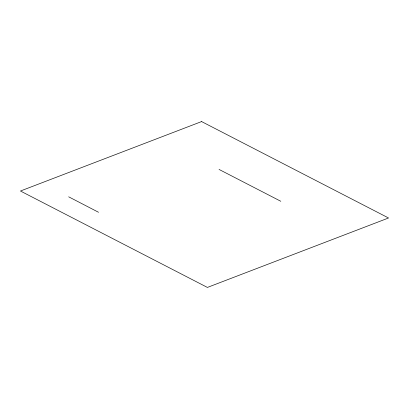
<?xml version="1.0" encoding="UTF-8"?>
<svg xmlns="http://www.w3.org/2000/svg" width="409" height="409" viewBox="0 0 409 409"><rect width="100%" height="100%" fill="white"/><g stroke="black" fill="none" stroke-linecap="round" stroke-linejoin="round"><path stroke-width="0.61" d="M219.06 169.433L280.819 201.279M68.676 196.816L98.533 212.276M201.601 121.575L20.45 191.013L207.399 287.425L388.55 217.987L201.601 121.575"/></g></svg>
